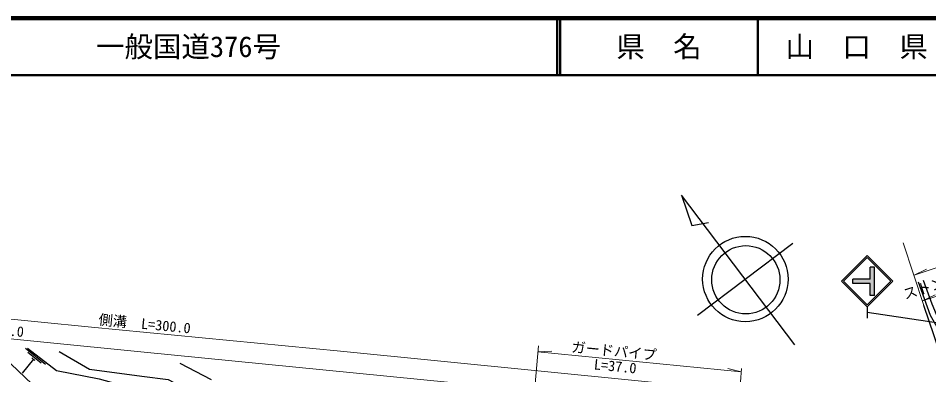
# Model space of a CAD drawing. Units: millimetres at full size, sheet at 1:1000; details may follow other scales. Extents: x 40000 to 680000, y 20000 to 380000.
# Drawn here: x 203058 to 363040, y 317323 to 380000 of the extents above; entities that cross this region are included whole.
import ezdxf
from ezdxf.enums import TextEntityAlignment as Align

# ---------------------------------------------------------------- set-up
doc = ezdxf.new("R2010")
doc.units = ezdxf.units.MM
doc.header["$LTSCALE"] = 1000
for name, color, linetype, lineweight in [('M-BGD', 7, 'Continuous', 25), ('M-BMK-OTRS', 5, 'Continuous', 25), ('M-BMK-SRVR', 3, 'Continuous', 25), ('M-STR-HTXT', 7, 'Continuous', 13), ('M-STR-STRC', 7, 'Continuous', 25), ('M-TTL', 2, 'Continuous', 140), ('M-TTL-LINE', 7, 'Continuous', 50)]:
    doc.layers.add(name, color=color, linetype=linetype, lineweight=lineweight)
doc.layers.add('M-TTL-TXT', color=7, linetype='Continuous')
doc.styles.add('ＭＳ ゴシック', font='')
doc.styles.get('ＭＳ ゴシック').set_extended_font_data('MS Gothic')

msp = doc.modelspace()

# ---------------------------------------------------------------- hatches: boundary and pattern name
at = {"layer": 'M-STR-STRC'}
msp.add_hatch(color=256, dxfattribs=at).paths.add_polyline_path([(349723, 334139), (352723, 334139), (352723, 336264), (353473, 336264), (353473, 331264), (352723, 331264), (352723, 333389), (349723, 333389)])

# ---------------------------------------------------------------- linework, layer by layer
at = {"layer": 'M-BGD'}
for p, q in [((207858, 319132), (204353, 321955)), ((205729, 320076), (203727, 317589)), ((207086, 319369), (204749, 321251)), ((206002, 319857), (205457, 320296)), ((231426, 319383), (236963, 316513))]:
    msp.add_line(p, q, dxfattribs=at)
for points in [[(361172, 333687), (363261, 327825), (364909, 324914), (366634, 321478)], [(367887, 321354), (365178, 326112), (363617, 329757), (362094, 333887)], [(196181, 322173), (199254, 321568), (205482, 315678), (207603, 314445), (212643, 312736), (216313, 312669), (219801, 311325), (232046, 310582), (265640, 306807), (267407, 306377), (271974, 308605)], [(204678, 322017), (209813, 318078), (217278, 316616), (227597, 313747), (236679, 315848), (255053, 313877), (266227, 308872), (271974, 308605)], [(210235, 321399), (215565, 318332), (224771, 317081), (229375, 316476), (232509, 314883)]]:
    msp.add_lwpolyline(points, dxfattribs=at)
at = {"layer": 'M-BMK-OTRS'}
msp.add_line((380563, 274935), (362187, 329531), dxfattribs=at)
at = {"layer": 'M-BMK-SRVR'}
for p, q in [((339519, 322561), (319603, 348911)), ((319603, 348911), (321401, 343537)), ((321401, 343537), (324352, 344080)), ((322399, 327798), (339152, 340460))]:
    msp.add_line(p, q, dxfattribs=at)
for centre, radius in [((330809, 334154), 7500), ((330897, 334023), 6000)]:
    msp.add_circle(centre, radius, dxfattribs=at)
at = {"layer": 'M-STR-HTXT'}
for p, q in [((362187, 329531), (358557, 340514)), ((360442, 334811), (362642, 335901)), ((361920, 330339), (372703, 333756)), ((361920, 330339), (364145, 331376)), ((291493, 289341), (294473, 322430)), ((294376, 321354), (296828, 321457)), ((294376, 321354), (330102, 317861)), ((330102, 317861), (327716, 318437)), ((327742, 286297), (330147, 318455))]:
    msp.add_line(p, q, dxfattribs=at)
for points in [[(360442, 334811), (370000, 337984), (376861, 339811), (384149, 341533), (392350, 343137), (401253, 344453), (409058, 345249), (425901, 345410), (439358, 345114), (449631, 344223), (459658, 342905), (478048, 340372)], [(58728, 333260), (75271, 334702), (86392, 335268), (97403, 335583), (111890, 335464), (121545, 335047), (137037, 333522), (178152, 329473), (215947, 325717), (259666, 321482), (311995, 316262), (368548, 310632)], [(284383, 315453), (224573, 321336), (158142, 327977), (120540, 331567), (104478, 331866)]]:
    msp.add_lwpolyline(points, dxfattribs=at)
at = {"layer": 'M-STR-STRC'}
for p, q in [((347724, 333765), (352224, 338265)), ((348077, 333765), (352224, 337911)), ((356724, 333765), (352224, 338265)), ((356371, 333765), (352224, 337911)), ((353473, 336264), (352723, 336264)), ((352723, 334139), (352723, 336264)), ((353473, 331264), (353473, 336264)), ((347724, 333765), (352224, 329264)), ((348077, 333765), (352224, 329618)), ((349723, 333389), (349723, 334139)), ((352723, 334139), (349723, 334139)), ((352723, 333389), (349723, 333389)), ((352224, 329618), (356371, 333765)), ((352224, 329265), (356724, 333765)), ((352723, 331264), (352723, 333389)), ((353473, 331264), (352723, 331264)), ((352224, 329264), (352224, 327264)), ((422686, 317809), (352224, 328264))]:
    msp.add_line(p, q, dxfattribs=at)
at = {"layer": 'M-TTL'}
msp.add_line((680000, 380000), (40000, 380000), dxfattribs=at)
at = {"layer": 'M-TTL-LINE'}
for p, q in [((297750, 380000), (297750, 370000)), ((298250, 380000), (298250, 370000)), ((333000, 380000), (333000, 370000)), ((40000, 370000), (680000, 370000))]:
    msp.add_line(p, q, dxfattribs=at)

# ---------------------------------------------------------------- texts
at = {"layer": 'M-STR-HTXT', "style": 'ＭＳ ゴシック'}
for s, rotation, p in [('ストンガード', 17.581, (359037, 330003)), ('ストンガード\u3000L=182.0', 354.291, (177811, 326011)), ('側溝\u3000L=300.0', 354.467, (217055, 325609)), ('ガードパイプ', 354.416, (300134, 320791)), ('L=37.0', 354.416, (304092, 317733))]:
    msp.add_text(s, height=1833, rotation=rotation, dxfattribs=at).set_placement(p, align=Align.BOTTOM_LEFT)
at = {"layer": 'M-TTL-TXT', "style": 'ＭＳ ゴシック'}
msp.add_text('一般国道376号', height=3666, dxfattribs=at).set_placement((216734, 375000), align=Align.MIDDLE_LEFT)
for s, p in [('県\u3000名', (315625, 375000)), ('山\u3000口\u3000県', (350375, 375000))]:
    msp.add_text(s, height=3666, dxfattribs=at).set_placement(p, align=Align.MIDDLE_CENTER)

doc.saveas('drawing.dxf')
